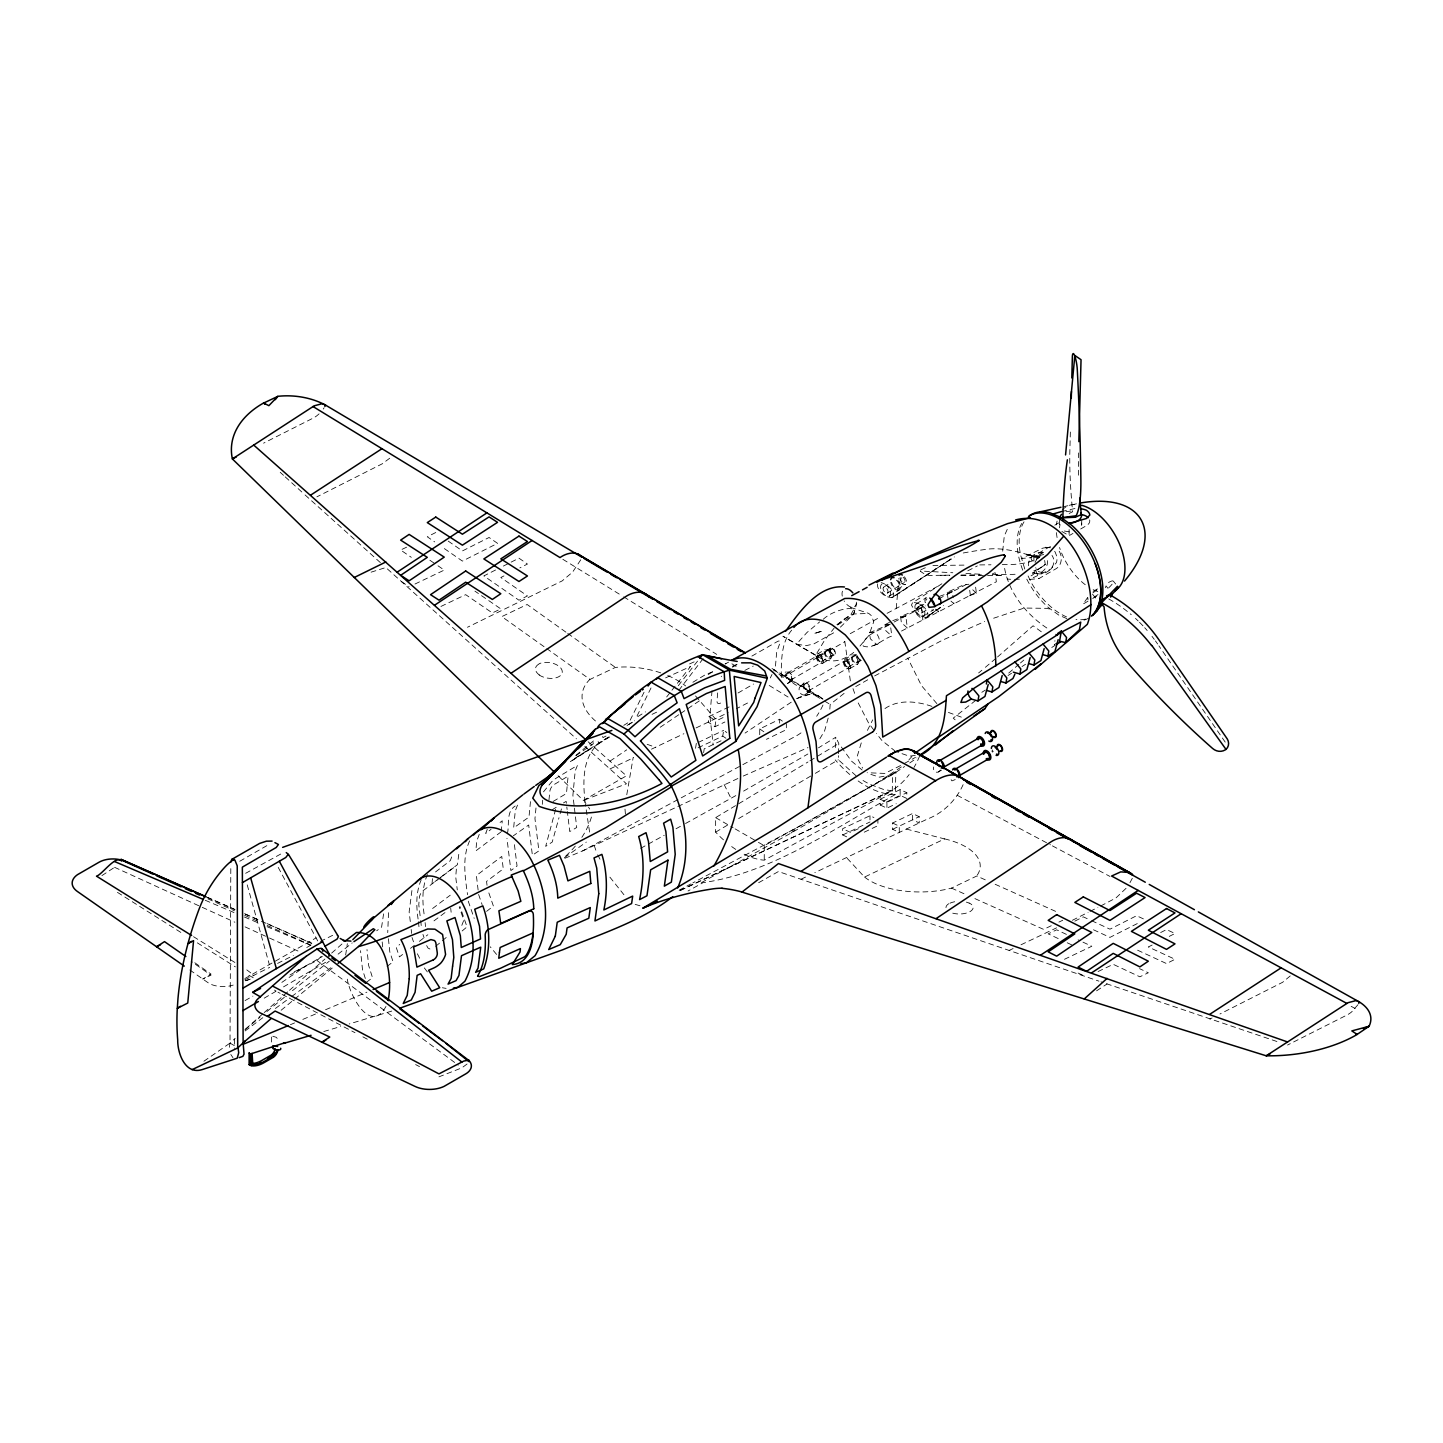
<?xml version="1.0" encoding="UTF-8"?>
<svg xmlns="http://www.w3.org/2000/svg" width="1443" height="1443" viewBox="0 0 1443 1443"><rect width="100%" height="100%" fill="white"/><g stroke="black" fill="none" stroke-linecap="round" stroke-linejoin="round"><path stroke-width="0.75" stroke-dasharray="5 3.75" d="M203.914 1061.218L230.014 1043.109L230.808 866.594M1028.625 565.764C1027.632 557.431 1035.821 551.406 1043.65 552.453M1047.402 560.624C1048.592 568.452 1039.483 576.893 1032.16 572.095M835.533 747.546L835.804 737.247L818.47 747.835M856.06 775.775L838.365 759.776L838.473 755.681M838.527 753.643L838.78 743.434L835.804 737.247M744.119 854.22A86.346 49.856 60 0 0 764.249 860.19L892.243 790.854L892.64 774.53L895.85 771.933L895.291 794.57C834.884 828.066 772.312 872.726 703.12 882.647L688.022 890.998M1070.363 432.016L1069.876 450.036A147.907 31.259 81.2 0 0 1072.672 511.742L1067.297 514.393M829.833 709.126L830.176 704.437L845.382 692.369M229.347 1047.293L230.014 1043.163L235.191 1038.293M345.653 955.013L347.348 943.668M712.03 690.746L709.902 716.035L713.185 744.949M717.658 692.893L716.991 700.937A5.682 2.958 -55.6 0 0 720.616 703.048M388.51 912.679L387.734 932.629M432.467 878.661L432.016 883.783L437.085 879.959M501.244 831.745L502.254 820.796L497.853 824.115M507.377 833.801C509.559 825.017 505.934 811.525 515.187 806.024M896.229 608.351L898.286 585.75L901.785 576.785M530.465 801.641L528.986 817.081L513.654 827.885L515.259 810.858L517.947 804.004L517.189 804.545M535.984 807.99L534.956 818.632L538.906 850.883L532.377 855.212L528.679 824.999L513.347 835.804M542.297 804.346L542.694 800.18M1002.705 551.172L1004.292 535.93L1008.585 526.424M543.488 791.864L551.875 781.565A15.675 4.78 -47.1 0 1 556.385 778.066L577.434 765.367L575.198 770.977L572.889 795.273L574.17 806.006M548.953 799.963L549.837 791.684A5.411 2.615 -57.5 0 1 553.896 784.703L568.109 776.154L566.468 793.47L552.453 801.857M626.767 794.768L633.188 757.467M696.32 743.379L695.418 749.097L722.745 736.074L723.646 730.356L726.803 732.521M729.076 706.926L709.144 716.413L708.242 722.131L714.952 726.731L724.909 721.987M703.625 752.615L704.22 748.809L721.789 740.439M714.952 726.731L715.854 721.013L725.811 716.269M1051.767 647.474L1055.266 645.237L1054.256 644.66L1054.959 640.602M877.362 583.91C877.091 591.143 885.84 598.647 892.964 597.276L954.4 556.908M1035.064 562.499L1038.762 555.212L1043.307 552.579M555.645 809.252L545.67 846.374L552.218 842.063L559 817.712M560.1 813.744L561.868 807.395M828.174 718.091L824.638 730.735L818.704 740.71M234.56 1039.194L234.289 1048.52M383.585 913.888L381.601 927.091L376.677 930.789M411.922 890.565L409.145 911.94L410.534 923.592M458.766 854.382L457.413 864.7L438.78 878.697M781.709 677.705L782.268 676.027L786.237 674.981M778.787 673.953C783.928 678.877 779.779 672.42 786.327 671.969M421.266 879.653C415.818 892.117 416.161 906.33 418.163 919.498M427.471 874.512C421.681 887.625 422.312 902.615 424.44 916.467M451.677 856.962L450.324 860.605L433.82 873.268M469.606 840.854C461.958 857.719 465.115 877.146 467.55 894.75M479.256 834.343L476.713 841.251L475.847 850.847L500.721 832.142M487.265 829.256L485.714 833.423L491.053 829.328M861.273 742.892L856.926 757.341L862.607 768.127M1059.433 527.831L1060.082 524.494M1081.709 520.472L1081.709 524.729L1079.58 528.048M271.555 1037.03L271.446 1042.838M867.405 730.411L872.708 719.841M385.966 1006.456C370.166 1035.172 349.603 994.66 347.294 979.166M580.735 559.83L572.6 572.113L562.175 580.898L467.442 627.272M770.309 677.939L772.005 674.494M1132.322 878.282L1129.887 882.827M963.13 784.667C956.168 800.107 943.469 812.914 927.488 818.993L814.844 872.654M651.027 687.95L636.219 717.604L645.49 711.85M1087.878 597.853L1087.968 599.891M1105.446 587.716L1106.023 585.894L1108.585 589.087M853.787 652.362A46.032 26.569 -60 0 1 843.902 658.405C834.794 662.68 823.592 661.417 815.71 655.158L824.638 640.187L834.108 628.156M809.415 689.267L810.425 689.844L807.972 691.269C803.571 701.532 793.506 687.698 802.993 684.848L804.004 685.443M644.047 692.225L629.328 721.897L623.791 725.324M323.25 409.072L324.116 407.774M1357.971 1004.671L1351.748 1011.814A23.882 13.799 -60 0 1 1346.824 1015.096L1287.553 1045.039M1087.697 597.456L1083.062 604.058L1090.764 599.621M321.158 956.438L317.045 960.533L292.027 972.925M703.174 658.585L678.282 691.017M585.118 802.074C582.792 782.214 582.16 757.25 598.971 743.163M666.666 696.951L670.652 691.864M671.969 690.187L690.53 666.486L665.025 678.138M694.137 661.886L686.724 665.205M678.264 685.714L698.538 659.848M791.666 630.176C780.573 643.181 781.475 662.265 781.15 678.408L844.768 641.756M1290.24 975.919L1282.629 982.286L1219.984 1013.978M940.367 769.985C938.148 774.512 932.214 771.716 933.675 766.954M461.814 925.378L463.347 921.428A7.143 4.906 85.7 0 0 462.824 917.351L459.253 906.98M892.964 597.276L893.758 596.338C894.209 589.574 887.084 584.361 881.168 582.611M941.864 583.766L912.499 602.813L911.471 605.086L915.872 612.608L920.111 615.818L926.009 617.55L943.506 605.537M927.308 617.099L928.102 616.179C928.372 608.928 919.624 601.424 912.499 602.813M389.718 458.225L382.395 463.726L316.883 496.843M860.01 646.031L868.758 635.605L873.773 621.644L871.265 615.566L868.758 613.437L850.667 607.431L853.516 609.956L850.667 614.952L835.659 625.504M1126.063 888.311L1115.926 897.979L1099.837 906.438M908.964 759.758L911.922 756.511M837.355 624.855L843.902 619.354A46.032 26.569 -60 0 1 853.787 613.978L868.758 613.437M319.083 413.87L316.684 415.891A24.044 13.871 -60 0 1 312.969 418.199L263.582 443.163M245.671 1028.931L262.536 1014.05M264.213 1012.571L287.824 991.756M289.52 990.259L324.928 959.036M331.656 953.101L343.47 942.676M467.063 1064.014L461.904 1067.838L438.961 1076.839M995.85 658.423L983.513 668.885M997.528 656.98L1033.08 625.775L1042.026 632.305M1008.711 673.087L1018.794 664.411M1020.472 662.968L1023.827 660.082M791.089 833.026L797.979 827.11M244.841 1029.851L260.029 1017.135M840.385 627.164L853.679 614.087L856.727 603.499M435.678 946.355L446.608 937.156M462.121 930.988L467.009 926.875L459.938 906.529M281.132 1010.244L333.008 967.459M978.607 672.961L981.871 670.237M576.046 755.212L595.725 739.105M266.919 1011.525L285.66 996.229M292.46 990.674L329.329 961.164M975.757 700.324L953.228 718.145L956.438 720.923M338.113 954.148L352.236 942.91M823.213 619.281C839.501 604.364 877.921 603.589 834.685 626.424M410.497 948.358L414.646 945.111L412.031 937.499M419.354 941.395L427.849 934.721M486.598 911.363L493.38 906.024L488.744 892.604M955.23 779.581L951.911 780.897L949.566 777.344M1092.928 592.839L1097.762 589.285M366.504 982.286L372.492 977.669L368.668 965.529L366.991 949.548M387.067 966.431L393.073 961.796L389.808 951.857L388.221 936.814M402.579 954.472L399.422 956.907L396.32 947.654L399.711 944.407M245.13 1030.951L262.824 1017.694M787.391 683.585L792.676 679.256L791.666 678.679M432.593 908.495L450.234 895.219M441.035 877.164L423.214 890.565A5.628 2.471 -61.4 0 0 419.426 896.969L418.795 904.671L420.454 918.578M442.785 875.865L453.228 868.019A5.772 2.525 -61.4 0 1 456.313 869.786L455.717 876.857L457.287 889.916M433.982 920.868L445.689 912.084M275.415 1008.459L289.79 997.907M291.576 996.59L332.918 966.233M564.411 857.665L586.327 842.081M901.334 766.918L877.669 782.413L798.827 826.641L692.874 882.882M940.331 607.359L926.009 617.55L940.259 607.413M1044.642 560.443L1045.273 564.393L1032.521 573.25L1041.251 567.352M909.739 762.986L916.936 757.954M1098.015 594.57L1093.163 597.763M833.639 632.828L813.96 643.867L806.042 645.706L796.554 644.101L806.871 632.593L819.66 621.879M570.31 761.688L590.71 748.34M281.836 982.394L305.79 966.125M609.956 761.146L626.695 749.855M660.173 727.272L678.769 714.736M680.645 713.473L701.1 699.693M791.251 702.164L745.057 733.08M758.423 842.333L764.249 845.688L892.64 774.53L904.545 766.522M101.93 875.594L116.45 866.107M1096.554 990.854L1107.088 983.946M951.027 558.982L891.666 597.709L951.099 559.054M895.85 771.933L791.973 832.539L700.739 883.008M575.847 755.717L593.289 743.812L592.55 739.141M572.186 760.533L597.925 744.335M574.404 758.585L610.082 736.128L598.719 743.307L597.817 740.548M306.764 947.51L311.922 944.498M1054.256 644.66L1059.577 641.251M981.817 692.315L985.316 690.079M1008.044 675.504L1011.543 673.268M1022.041 666.54L1025.54 664.285M925.342 567.73L919.642 570.364A12.698 4.996 28.3 0 1 919.047 569.642M627.056 725.486L634.595 720.76M708.134 674.621L713.78 671.085M725.991 663.419L725.107 663.978L728.625 662.121M628.805 724.53L632.539 722.203M744.822 670.418L753.228 666.089M883.729 587.121L891.287 582.431M887.373 593.127A3.517 1.948 58.1 0 0 886.11 587.788A3.517 1.948 58.1 0 0 883.188 589.466A3.517 1.948 58.1 0 0 887.373 593.127L904.382 582.539M891.738 582.846A5.646 3.139 58.1 0 0 898.484 588.726L905.501 584.379M889.231 596.175A7.071 3.932 58.1 0 0 886.669 585.407A7.071 3.932 58.1 0 0 880.771 588.798A7.071 3.932 58.1 0 0 889.231 596.175L899.223 589.953A7.071 3.932 58.1 0 0 896.662 579.184M916.233 603.914L926.226 597.691M918.091 606.962L925.648 602.254M921.734 612.95A3.517 1.948 58.1 0 0 920.454 607.611A3.517 1.948 58.1 0 0 917.532 609.307A3.517 1.948 58.1 0 0 921.734 612.95L927.398 609.433M923.574 615.999A7.071 3.932 58.1 0 0 921.013 605.23A7.071 3.932 58.1 0 0 915.115 608.639A7.071 3.932 58.1 0 0 923.574 615.999L933.585 609.776A7.071 3.932 58.1 0 1 930.104 609.397M552.435 809.595L556.186 807.304M598.196 743.993L609.722 736.958M692.893 682.25L705.591 674.566L714.682 670.995M723.484 839.862A86.346 49.856 60 0 1 715.638 832.124L715.638 817.64L807.99 761.976M809.92 760.822L838.78 743.434M715.638 832.124L729.058 824.206M738.654 818.56L813.437 774.476M815.349 773.34L838.365 759.776M563.473 802.921L566.143 801.37L567.117 809.523M264.213 998.159L275.793 991.395M283.513 986.886L327.471 961.2M239.754 861.255L269.21 844.299M245.635 873.304L283.622 852.452M738.058 692.983L753.553 684.036M817.261 654.13L825.27 649.494M787.048 673.214L817.965 655.356M825.973 650.739L830.681 648.015M818.325 655.988L831.042 648.647M1054.797 525.162L1058.657 522.943M821.482 661.471L834.198 654.13M790.926 679.942L821.843 662.084M829.851 657.467L834.559 654.743M787.607 683.495L791.648 681.168M822.564 663.311L830.573 658.693M804.058 682.773C797.203 692.532 789.916 677.056 781.637 674.693M844.371 659.505L852.38 654.869M804.761 684.018L845.093 660.732M853.102 656.114L856.24 654.292M845.454 661.345L856.348 655.068M1030.825 557.665L1048.141 547.655A11.49 9.055 84.9 0 1 1050.396 546.807L1042.766 548.142L1021.626 558.477L1030.825 557.665L1032.448 561.85M1061.904 531.493L1069.119 535.66L1072.979 533.441M1080.681 528.986L1086.453 525.649A11.49 6.638 0 0 0 1089.429 519.246M848.61 666.846L859.505 660.551M808.639 690.746L848.971 667.46M856.98 662.842L861.687 660.118M805.248 694.354L809.361 691.973M849.693 668.686L857.701 664.069M1054.671 551.28A11.093 9.668 -70.6 0 1 1055.825 553.841A11.093 10.263 79.6 0 1 1056.438 562.608L1050.901 569.065L1029.761 579.419L1038.942 578.589L1056.276 568.596A11.49 9.055 84.9 0 0 1057.214 548.827M735.804 795.616L683.892 824.422M743.596 791.107L807.864 754.004M1093.109 591.396L1098.881 588.059M1092.694 598.502L1096.536 596.284M938.347 771.969L941.539 770.129M732.431 667.207L738.275 663.87M751.893 656.078L777.218 641.63A5.483 2.02 -45.9 0 1 779.382 641.035L779.671 641.125A6.151 2.219 -45.7 0 1 779.869 643.163L776.677 652.146L775.36 667.261A5.682 2.958 -55.4 0 1 773.917 671.049M244.859 978.552L316.089 937.896M320.31 941.431L333.784 934.775M245.094 1000.576L252.904 996.121M290.025 974.945L322.366 956.493M850.234 633.675L879.779 617.279M867.712 679.815L852.849 688.221L854.869 693.975M758.639 882.701L778.444 871.536L1098.935 981.15M884.974 708.549C899.079 698.881 917.622 701.316 932.809 706.673M640.692 848.322L664.249 835.281M676.027 828.769L681.926 825.504M874.62 675.937L942.369 640.241L984.703 621.518M904.454 763.401L915.475 757.395M887.084 613.311L937.03 586.688M747.546 703.012L736.453 708.693M564.844 858.314L582.683 850.883L793.903 737.157A45.743 26.407 -60 0 0 802.975 731.367M679.148 890.169L690.908 883.928M906.835 798.466L900.143 795.364L880.212 805.014L880.212 799.224L900.143 789.592L906.835 792.694L906.835 796.536M900.558 765.566L884.812 773.43L867.171 772.726M869.516 632.719L874.711 632.124A6.962 3.806 62.5 0 1 879.328 639.79A6.962 3.806 62.5 0 1 876.28 644.173L870.291 638.744L869.516 632.719L890.259 624.043L891.81 636.092C882.809 638.762 873.484 649.693 863.329 646.139L862.698 644.805C865.836 632.828 881.493 630.23 890.259 624.043L885.046 624.657L885.822 630.681L891.81 636.092M885.046 624.657L890.836 621.626M900.576 616.576L905.789 615.963L907.358 628.03L901.37 622.6L900.576 616.576L921.319 607.9L922.889 619.949L916.9 614.52L916.125 608.495L923.845 604.473M947.979 598.376L947.185 592.351L963.383 584.974L968.938 584.235M894.137 622.023L925.216 605.88M938.798 598.809L967.928 583.657M901.532 631.042L996.355 581.763L995.165 572.727L991.287 574.152M969.498 595.725L976.406 593.217L975.63 587.193M606.042 736.038L602.994 737.607L602.633 736.417M796.77 698.574L808.801 694.534A45.797 26.443 -60 0 1 822.979 699.17L788.022 678.499M796.933 698.683C803.931 694.372 813.257 692.838 820.616 697.167L818.975 696.193M967.766 570.833L977.326 565.945M435.768 532.503L427.29 536.796L434.686 541.901M495.562 570.003L483.856 575.919L518.975 600.216L527.453 595.941L500.811 577.507L504.617 575.577M503.373 566.071L509.217 563.113M511.165 562.121L518.975 558.17L527.453 564.051L519.841 567.893M1072.402 920.291L1088.076 912.373M1090.042 911.381L1097.87 907.431M1074.837 921.139L1083.314 916.864L1089.014 919.498M1137.264 923.592L1109.956 937.391L1090.439 928.372M1160.659 932.539L1166.521 929.581L1174.999 933.495L1169.281 936.381M1152.145 945.039L1148.339 946.969L1174.999 959.288L1166.521 963.581L1135.298 949.133M244.733 979.887L269.679 967.369M277.579 963.401L293.38 955.482M759.721 734.721L759.721 728.931L779.653 719.245L786.345 723.899L786.345 729.671L766.431 739.321M880.212 799.224L886.922 802.38L906.835 792.694M406.601 547.186L400.649 550.017L411.309 557.341M414.971 584.036L444.246 570.093L437.049 565.151M440.945 606.439L465.692 594.66L492.334 612.932L500.811 608.892L474.927 591.143M660.768 672.871A65.296 37.644 9 0 0 615.367 667.424L590.007 679.419L546.825 648.647M652.074 714.339L658.08 711.489M609.956 768.957L633.693 757.647M651.496 749.17L683.874 733.729M696.067 727.921L728.174 712.626M698.268 742.442L723.646 730.356M846.644 836.832L842.694 834.974L842.658 828.715L869.985 815.71L873.935 817.55M880.212 805.014L886.922 808.152L896.247 803.715M842.694 834.974L870.021 821.951M858.369 828.715L850.558 832.431L842.658 828.715M864.249 832.178L877.921 825.667L877.885 819.408M892.568 823.033L899.26 826.172L899.296 832.431L892.604 829.292L892.568 823.033L912.481 813.545L919.191 816.684L919.227 822.943L912.517 819.786L912.481 813.545M892.604 829.292L919.191 816.684M800.991 879.256L806.926 876.424M864.573 877.055A64.61 30.267 -0.3 0 0 951.478 888.13L976.749 876.027L986.976 880.591M1051.262 925.739L1043.614 929.382L973.953 898.177M1058.909 922.095L1062.733 920.273M1009.126 950.432L1013.094 948.556M1020.995 944.786L1056.583 927.831M1064.465 959.288L1091.792 946.265L1078.119 939.88M1098.069 971.554L1113.22 964.321L1139.862 976.803L1148.339 972.762L1139.555 968.65M1209.793 1019.065L1212.102 1017.964M680.519 890.385L888.888 791.991A45.743 26.407 -60 0 0 909.18 774.548M679.887 890.529L888.888 791.991M582.683 850.883L741.233 776.947M743.253 776.063L807.972 747.6M732.377 666.287L738.473 663.672M290.422 1024.692L294.57 1022.925M302.832 1019.407L317.298 1013.257M325.559 1009.739L366.901 992.153M939.393 596.392L952.398 591.738L953.174 597.763M892.784 620.634L905.789 615.963M993.65 618.217L1024.187 608.044L1047.059 608.351L1051.171 609.559M391.738 1011.074L349.188 1023.971M245.563 980.771L251.749 978.625L245.653 980.699M872.943 645.688L877.254 644.209M371.104 572.168L385.822 567.532L576.46 738.852M816.54 632.828L822.889 630.916L813.672 633.549L816.522 632.846M323.773 1031.529L340.71 1026.496M1066.052 511.706L1074.638 510.515M1061.543 511.562L1075.36 508.423M963.257 552.994A879.797 346.933 28.3 0 1 987.373 549.188A86.003 33.91 28.3 0 1 1033.873 556.8L1043.686 554.527M1063.04 506.782L1077.524 503.589M892.64 774.53L879.4 777.146L868.488 773.646M915.277 755.338L909.397 756.204L897.6 752.164M1036.651 573.556C1046.878 576.046 1058.531 565.187 1052.001 555.393M947.185 592.351L952.398 591.738M916.125 608.495L921.319 607.9M1033.946 561.219L1033.873 556.8L1039.79 556.24M1045.454 547.24L1050.702 547.799M272.799 1036.254L276.226 1037.301L279.257 1040.565M932.936 565.494L963.978 565.115M979.743 564.916L990.998 564.79M1002.254 564.646L1009 564.556A147.907 58.333 28.3 0 0 1037.355 558.766M949.801 575.18L929.851 575.432A7.666 3.03 28.3 0 1 920.237 570.995L952.795 572.745M961.056 575.054L981.33 574.801M992.586 574.657L1010.587 574.422A147.907 58.333 28.3 0 0 1018 574.061M940.8 575.288L949.71 575.324M960.84 575.342L985.335 575.396M987.553 575.414L1003.138 575.45L992.207 574.855M1069.281 531.908L1061.759 530.537M965.944 573.448L981.258 574.26M892.243 790.854L883.513 789.447L869.876 784.289A95.454 55.105 60 0 1 860.659 778.967M1039.375 552.831L1041.756 553.228M1043.055 572.979L1038.563 571.536L1035.623 567.694M442.352 987.752L446.103 988.383M1039.663 557.467L1029.021 555.14L1041.774 556.06A147.907 58.333 28.3 0 1 1039.663 557.467L1024.241 553.661M906.348 829.058L944.588 838.924L864.519 877.073L846.5 857.575M639.971 905.753L634.722 904.256M1276.911 1041.503L1100.973 981.853M961.327 717.135L947.744 712.175M647.167 744.317L655.447 747.276M1033.873 556.8L1038.78 558.639M1066.828 618.596L1059 615.259L1048.177 607.359A59.163 34.163 60 0 1 1026.298 578.192M205.249 900.27L234.109 912.589M244.426 917.008L258.856 923.159M267.099 926.695L310.389 945.183M207.431 897.366L234.217 909.144M244.516 913.672L258.946 920.003M267.189 923.628L314.592 944.462M206.926 897.239L235.065 909.631M245.382 914.177L311.399 943.307M995.147 884.27L1058.531 912.661M951.424 888.076L965.764 894.516M207.828 898.809L234.433 910.749M244.661 915.349L258.982 921.788M267.171 925.468L310.155 944.768M253.228 977.741L246.789 974.097M114.556 867.297L200.198 906.402M202.254 907.322L234.866 922.221M245.076 926.875L267.496 937.102M269.534 938.04L300.126 952.001M1143.379 918.866L1136.597 915.728L1109.956 929.184L1090.926 920.381M1066.413 934.379L1056.655 929.815L1048.177 933.855L1059.595 939.213M1067.207 942.766L1072.925 945.454M1078.101 973.051L1085.839 976.677M282.088 994.371L355.014 1032.701M362.896 1036.85L368.795 1039.97M415.62 1064.573L419.498 1066.611M957.142 795.255L1050.432 844.804M1052.416 845.869L1109.974 876.442M1351.171 1006.33L1355.139 1008.477M280.122 993.343L277.958 992.153M805.483 688.834L807.954 691.251M976.406 593.217L972.348 589.429M815.71 655.158L782.954 636.237L818.614 657.106M715.638 817.64L733.134 827.741M735.082 828.859L756.475 841.215M230.014 1043.109L238.023 1047.744M772.005 668.506L821.085 697.51M773.556 669.949L781.655 674.729M807.972 691.269L820.941 698.953M824.638 701.154L830.176 704.437L829.058 703.408M276.046 991.052L274.477 990.096M562.842 559.289L621.807 595.67M769.209 685.479L788.076 697.023M623.701 596.843L716.738 654.4M731.908 663.798L737.607 667.333M193.524 936.687L235.371 962.77M117.442 892.351L182.107 933.224M197.33 942.838L235.371 966.882M246.789 969.876L253.896 975.288M759.721 728.931L766.431 733.531M709.144 716.413L715.854 721.013M722.745 736.074L725.901 738.239M429.852 560.209L435.245 563.906M401.388 581.511L409.127 586.814M448.214 541.107L462.409 550.937L489.069 537.481L497.546 543.344L462.409 561.093L442.081 547.023M194.787 962.752L211.021 974.079L202.76 979.021L211.003 975.179L191.179 961.345M189.827 969.985L209.289 983.567A20.942 12.265 0.7 0 0 233.207 985.082M858.152 780.952L860.082 782.322A93.579 54.022 60 0 0 895.291 794.57M565.909 632.142L527.146 604.509L501.821 616.594L545.021 647.366M567.73 633.441L615.331 667.351M1046.824 627.994C1025.45 613.798 1007.611 591.179 1004.13 565.295M317.045 960.533L458.279 1065.15M936.85 703.589L921.518 685.678L907.719 658.062M895.508 751.424L881.601 740.169L876.37 733.351M862.12 770.003L851.46 761.074L841.197 746.807M588.149 741.774L626.46 775.829L583.333 800.45L557.467 775.107M305.068 494.949L382.485 564.52M584.83 746.374L626.46 783.802L583.333 800.45L584.541 801.713M950.973 601.082L953.967 603.787L953.444 599.783M935.425 609.162L938.419 611.868L937.914 607.846M280.213 472.312L283.531 475.324M285.173 476.839L303.409 493.434M623.935 894.732L607.846 874.584M496.59 954.436L490.241 946.788M695.526 695.941L715.295 718.758M1113.509 581.331L1115.655 584M1092.495 594.137L1096.427 599.043M424.332 967.928L427.759 972.438M873.755 729.942L868.668 723.177L857.539 701.623M1225.215 742.117L1158.909 645.869M230.826 1054.49L232.954 1057.701M278.228 867.387L317.713 940.926M597.709 854.779L600.703 860.587M417.37 953.787L421.302 961.417M724.133 784.487L731.024 798.358M1028.083 575.955L1031.42 582.882A59.163 34.163 60 0 0 1066.467 616.846M1035.695 570.219L1038.942 578.589M426.641 945.58L428.03 948.087L431.042 949.548A4.311 3.12 66.9 0 0 432.539 948.989M478.607 894.462L482.106 904.599M468.254 901.172L474.188 918.379M422.943 934.433L424.062 937.697M589.61 832.088L585.371 804.238M594.209 845.454L596.717 852.849M850.36 680.916L844.408 638.6M365.313 978.444L362.5 969.516L360.534 950.684M1024.764 569.029L1020.58 554.96A59.163 34.163 60 0 1 1024.764 520.725M247.222 884.866L269.336 964.573M969.714 590.277L970.508 596.302M514.429 844.678L517.045 866.016L510.876 870.544L506.962 838.293M574.422 808.152L576.731 827.488L569.751 831.547L567.352 811.561M487.031 885.317L486.562 881.402L503.264 868.866L501.767 856.439L476.388 875.54L478.318 891.738M450.721 908.332L451.136 912.229M425.108 922.6L425.541 926.622M420.707 920.562L421.374 926.929M418.434 921.698L419.282 929.779M411.183 929.472L411.598 933.405M382.179 941.936L382.81 947.889M624.999 809.126L625.468 814.862M1081.655 523.087L1081.709 524.729M869.985 815.71L870.003 819.877M1069.119 529.527L1069.119 535.66M1059.378 519.787L1059.378 526.19M900.143 789.592L900.143 795.364M886.922 802.38L886.922 808.152M779.653 719.245L779.653 723.105M764.249 845.688L764.249 860.19M1085.587 619.083A59.163 34.163 60 0 1 1075.991 619.552M849.819 774.53A93.579 54.022 60 0 1 835.244 759.884M899.223 589.953A7.071 3.932 58.1 0 1 890.764 582.575M1097.78 591.558A48.521 28.012 60 0 1 1092.423 589.285M1085.262 584.722A48.521 28.012 60 0 1 1059.541 547.492M1057.07 537.572A48.521 28.012 60 0 1 1056.33 528.878M1056.51 524.855A48.521 28.012 60 0 1 1057.07 521.067M1062.102 510.209A48.521 28.012 60 0 1 1077.506 504.509M1045.273 564.393A147.907 58.333 28.3 0 1 1033.819 570.833M1034.974 572.835A150.108 44.787 32.3 0 1 1030.609 576.136M1019.443 579.13A150.108 44.787 32.3 0 1 1007.124 579.04M926.009 600.342A5.646 3.139 58.1 0 1 926.965 598.899M1022.762 570.183A59.163 34.163 60 0 1 1021.734 523.484M1088.581 618.199A59.163 34.163 60 0 1 1081.781 620.634M1078.642 475.216A147.907 31.259 81.2 0 1 1078.552 452.922M925.125 602.416A7.071 3.932 58.1 0 1 927.236 597.384M735.786 849.422A86.346 49.856 60 0 1 728.895 844.444M1108.513 582.503A11.49 2.435 -38.8 0 1 1113.509 581.745A11.49 2.435 -38.8 0 1 1107.322 589.051M721.247 676.695A6.133 2.273 -45.9 0 1 721.446 676.172M856.42 602.146A10.191 5.88 60 0 1 851.983 607.269A10.191 5.88 60 0 1 844.119 600.937M842.261 596.121A10.191 5.88 60 0 1 842.983 590.223M896.446 580.14A5.646 3.139 58.1 0 1 898.484 588.726M904.418 576.785A5.646 3.139 58.1 0 1 905.104 584.541A5.646 3.139 58.1 0 1 898.736 578.481M903.102 577.2A3.517 1.948 58.1 0 1 904.977 581.655A3.517 1.948 58.1 0 1 902.001 581.89A3.517 1.948 58.1 0 1 900.143 577.434M822.979 705.05A45.743 26.407 -60 0 1 816.666 716.251M584.433 801.749A74.062 44.499 4 0 1 585.948 803.553M588.582 807.232A74.062 44.499 4 0 1 589.682 809.09M1108.729 598.917A147.907 132.287 76.8 0 1 1131.276 614.7M1135.461 618.398A147.907 132.287 76.8 0 1 1138.166 620.959M1139.501 622.276A147.907 132.287 76.8 0 1 1143.415 626.316M1144.696 627.705A147.907 132.287 76.8 0 1 1147.185 630.519M1152.001 636.363A147.907 132.287 76.8 0 1 1154.292 639.375M1155.428 640.908A147.907 132.287 76.8 0 1 1157.629 644.011M919.624 755.988A45.743 26.407 -60 0 1 913.96 767.46M952.741 913.166A13.528 6.331 -0.3 0 0 969.155 912.084A13.763 6.457 -0.3 0 0 969.155 902.993M949.945 903.228A13.528 6.331 -0.3 0 1 956.042 901.55M966.359 902.146A13.528 6.331 -0.3 0 1 969.173 903.156M945.959 907.629A13.763 6.457 -0.3 0 1 949.945 903.065M993.181 751.749A3.878 2.237 60 0 1 992.459 749.927M992.459 752.164A5.303 3.066 60 0 1 991.864 750.919M944.624 838.888A65.296 30.592 -0.3 0 1 976.64 876.009M581.854 837.337A179.437 111.039 4.1 0 0 590.945 818.686A35.101 21.717 4.1 0 0 591.558 815.782M575.288 846.103A179.437 111.039 4.1 0 1 563.059 858.405M595.472 720.977A64.61 37.247 9 0 1 589.898 679.382M667.748 675.54A65.296 37.644 9 0 1 685.623 685.93M539.448 674.999A13.528 7.792 9 0 1 539.429 663.816M539.087 674.945A13.763 7.937 9 0 0 558.297 676.965A13.528 7.792 9 0 0 558.315 665.8A13.763 7.937 9 0 0 539.087 663.78M860.461 660.227A3.878 2.237 60 0 1 857.088 654.4M860.317 659.595A3.175 1.822 60 0 1 857.575 654.833M791.738 678.156L791.648 678.913A3.878 2.237 60 0 1 787.229 677.976A3.878 2.237 60 0 1 787.824 673.033A3.878 2.237 60 0 1 791.738 678.156M792.748 678.733L792.622 679.779A5.303 3.066 60 0 1 786.579 678.499A5.303 3.066 60 0 1 787.409 671.735A5.303 3.066 60 0 1 792.748 678.733M803.084 684.162L802.957 685.209A5.303 3.066 60 0 0 806.222 691.395A5.303 3.066 60 0 0 810.335 690.602L810.461 689.538A5.303 3.066 60 0 0 807.196 683.369A5.303 3.066 60 0 0 803.084 684.162M804.058 685.028L803.967 685.786A3.878 2.237 60 0 0 806.348 690.313A3.878 2.237 60 0 0 809.361 689.736L809.451 688.96A3.878 2.237 60 0 0 807.07 684.451A3.878 2.237 60 0 0 804.058 685.028M816.161 656.547A5.303 3.066 60 0 0 821.788 663.564A5.303 3.066 60 0 0 821.788 656.06A5.303 3.066 60 0 0 816.161 656.547M824.169 651.929A5.303 3.066 60 0 0 829.797 658.928A5.303 3.066 60 0 0 829.797 651.424A5.303 3.066 60 0 0 824.169 651.929M844.281 662.517A3.878 2.237 60 0 0 848.412 667.64A3.878 2.237 60 0 0 848.412 662.139A3.878 2.237 60 0 0 844.281 662.517M817.171 657.142A3.878 2.237 60 0 0 821.283 662.265A3.878 2.237 60 0 0 821.283 656.763A3.878 2.237 60 0 0 817.171 657.142M830.374 650.09A3.175 1.822 60 0 0 833.747 654.274A3.175 1.822 60 0 0 833.747 649.783A3.175 1.822 60 0 0 830.374 650.09M817.676 657.431A3.175 1.822 60 0 0 821.031 661.615A3.175 1.822 60 0 0 821.031 657.124A3.175 1.822 60 0 0 817.676 657.431M843.271 661.922A5.303 3.066 60 0 0 848.917 668.939A5.303 3.066 60 0 0 848.917 661.417A5.303 3.066 60 0 0 843.271 661.922M851.28 657.305A5.303 3.066 60 0 0 856.926 664.303A5.303 3.066 60 0 0 856.926 656.799A5.303 3.066 60 0 0 851.28 657.305M852.29 657.882A3.878 2.237 60 0 0 856.42 663.004A3.878 2.237 60 0 0 856.42 657.521A3.878 2.237 60 0 0 852.29 657.882M825.18 652.507A3.878 2.237 60 0 0 829.292 657.629A3.878 2.237 60 0 0 829.292 652.146A3.878 2.237 60 0 0 825.18 652.507M829.869 649.801A3.878 2.237 60 0 0 834 654.924A3.878 2.237 60 0 0 834 649.422A3.878 2.237 60 0 0 829.869 649.801M844.786 662.806A3.175 1.822 60 0 0 848.159 666.973A3.175 1.822 60 0 0 848.159 662.499A3.175 1.822 60 0 0 844.786 662.806"/><path stroke-width="1.5" d="M306.042 956.402L316.991 948.989L321.158 948.267L469.209 1060.731A19.679 11.364 0 0 1 465.62 1073.953L444.137 1086.345A22.709 13.113 0 0 1 414.808 1086.308L259.812 1012.733A20.942 11.905 -0.7 0 1 258.982 997.925L306.042 956.402L252.669 992.369L260.516 996.897M1071.265 398.232L1071.446 391.468M1071.806 377.958L1072.383 356.223A7.666 1.623 81.2 0 1 1074.512 355.249L1081.041 359.704L1078.841 441.648M1065.565 454.924L1074.782 355.97A12.698 2.688 81.2 0 1 1077.29 369.642A879.797 185.931 81.2 0 1 1080.861 480.032A86.003 18.182 81.2 0 1 1076.135 515.764L1075.215 517.243L1060.136 517.911L1076.135 515.764M286.255 852.579L288.257 854.292L285.786 857.503L242.424 882.611M230.826 862.138L231.764 859.397L259.686 843.379L266.432 841.179L272.078 841.089M388.095 1000.45C393.109 978.083 386.435 931.889 356.439 932.467L345.148 941.197M807.918 807.846L812.211 775.252C812.193 744.39 804.328 713.455 786.579 687.932L774.44 673.665C763.744 663.816 746.698 652.867 732.07 660.281M1065.674 642.586L1066.557 637.517L1061.326 631.096L1059.577 641.251L1065.674 642.586L1079.436 629.725L1080.735 622.131L1062.319 631.673L973.069 688.906L962.643 697.853L960.84 702.434L965.674 702.074L971.337 699.043L977.975 700.937L978.859 695.851L973.069 688.906A6.962 4.221 57.3 0 0 971.86 688.437M986.363 684L987.048 679.942L992.838 686.886L991.972 691.955L986.976 690.548M988.202 684.541L984.938 696.464L977.975 700.937M1002.182 675.558L998.935 687.499L991.972 691.955M1000.973 681.583L1005.969 682.99L1006.835 677.921L1001.045 670.959M1013.293 672.149L1019.948 674.025L1020.814 668.939L1015.024 661.994M1030.158 657.629L1026.911 669.552L1019.948 674.025M1028.949 663.636L1033.946 665.043L1034.811 659.974L1029.021 653.03M1044.155 648.647L1040.908 660.587L1033.946 665.043M1042.946 654.671L1047.925 656.078L1048.79 651.009L1043.018 644.065M1058.152 639.682L1054.887 651.623L1047.925 656.078M121.609 861.074C115.747 854.49 102.381 874.458 96.519 876.172L191.63 935.497M468.957 1061.615L446.013 1043.379M578.968 747.456L593.452 731.854L544.065 782.449C526.587 803.607 570.093 806.962 584.271 805.663C611.255 804.148 638.095 796.283 661.958 783.459L659.036 779.779M633.279 696.518L605.465 719.714L607.864 718.56L628.156 730.266L634.992 736.76L656.258 717.64L677.146 702.831L674.224 695.49L650.991 682.088L648.069 686.038M602.272 723.664L611.796 714.393M741.612 662.86L750.594 662.842L757.665 665.151L764.736 670.995L767.279 678.264L757.052 706.745L735.75 741.449L670.219 784.595C632.16 808.765 582.954 822.095 539.249 806.421L532.756 798.105L538.834 785.659L550.919 775.847M1005.248 556.24L1001.189 562.355L988.708 572.997L956.384 595.111L934.036 606.8L929.003 607.377L927.921 604.779C944.119 578.174 973.376 560.443 1003.841 554.743L1005.248 556.24L1003.859 554.743M1059.378 517.658L1061.489 514.321M1014.88 674.206L1012.932 678.517L1005.969 682.99M1095.237 612.03C1104.202 597.312 1100.756 579.04 1095.237 563.708M324.891 406.457L325.559 405.122L322.312 403.661L314.213 405.808L232.377 458.928L554.238 771.969M1358.747 1003.336L1359.414 1002.019L1356.167 1000.558L1348.069 1002.687L1266.233 1055.807L739.988 891.467A74.062 39.286 -2 0 0 721.987 888.311M987.788 704.292L984.847 708.747L920.995 754.4L922.348 754.166C943.451 742.73 945.021 716.973 946.446 695.724L1024.783 647.853L1091.161 604.545M677.687 887.932C691.702 855.483 686.67 815.566 670.454 784.433M544.065 782.449L548.665 776.424L571.374 755.032M785.569 631.294C798.845 612.698 818.596 584.144 844.498 586.994M553.481 773.105L550.252 775.324L558.405 767.892M363.744 927.308C364.754 923.52 379.762 910.551 371.049 920.58M391.269 904.508L393.091 901.857M953.12 730.735L935.335 744.967M656.385 679.292L657.593 677.633L681.276 691.305L684.072 698.628L704.725 687.842L724.62 680.375L724.224 671.789L697.781 656.529M946.229 700.324L882.755 737.066L880.807 704.924L875.901 685.515L867.91 666.269L857.485 649.043L845.345 634.974L832.196 624.963C820.887 617.893 803.011 615.728 793.884 627.416M275.234 399.675L277.796 396.374L268.867 405.663L263.582 403.03L264.7 404.022M699.891 658.134L702.579 654.671L721.554 658.748M1063.275 536.67L1047.456 554.653L987.391 601.893C885.425 668.939 778.282 727.759 671.248 786.182M1124.53 581.06C1165.583 532.269 1142.333 491.991 1079.544 503.138M713.942 865.944C733.711 831.493 745.959 789.465 738.203 749.53M1110.641 597.131L1112.427 593.867L1106.565 595.761M542.784 784.397L595.256 729.31L599.747 726.911L620.003 738.6L640.999 759.289L658.784 779.545M387.951 905.464L394.011 900.54M415.837 882.809C430.339 865.187 453.517 885.443 460.786 900.432C474.549 924.458 477.94 956.511 464.917 981.222L457.954 987.337L453.391 988.076M456.601 848.827L468.001 838.563L465.349 841.666M473.575 834.992C494.101 813.491 523.178 842.838 532.467 862.463C546.897 890.547 551.677 927.777 535.064 955.681L526.28 962.842L520.869 963.708M481.24 829.653L494.173 817.604L491.305 820.959M352.813 939.664L373.899 917.82L459.108 845.959M1100.378 603.95L1117.441 586.327A11.093 1.804 -54.8 0 1 1117.08 589.213L1111.705 594.498M1102.759 604.022L1092.243 615.494L1097.239 610.876L1101.424 601.641A59.163 34.163 60 0 0 1071.824 525.378L1061.002 517.478L1050.179 512.878A59.163 34.163 60 0 0 1028.498 516.612M542.352 784.83L595.292 729.31M543.217 783.513L594.227 730.501M543.758 783.008L593.47 731.854M544.859 781.799L574.314 752.146M1080.843 513.077L1081.655 514.556C1081.907 520.652 1074.205 522.889 1069.281 523.376L1086.453 518.488L1089.808 515.115A11.093 5.393 17.5 0 0 1086.453 510.263A11.093 3.788 5.1 0 0 1081.294 508.838M545.634 780.501L592.929 733.423M597.528 727.687A125.523 32.558 40.9 0 1 603.932 722.474L611.886 714.556A268.759 149.946 -61.6 0 1 644.552 686.688L661.201 675.252A268.759 149.946 -61.6 0 1 694.408 657.846L702.579 654.671L729.346 670.129L767.279 678.264M888.004 756.186L894.967 751.965L903.787 749.386A45.797 26.443 -60 0 1 917.964 754.004L933.675 762.607M546.681 779.707L565.674 761.273M239.159 1057.665L242.875 1056.348L244.029 1054.148L243.127 1042.874L271.05 1018.65M245.148 1040.926L237.698 1047.997L237.229 865.836L234.848 859.992L231.764 859.397M577.867 748.917L584.343 742.802M603.932 722.474L623.953 734.036L632.449 726.424A268.759 160.209 -58.3 0 1 667.351 699.837L685.136 689.069A268.759 160.209 -58.3 0 1 720.616 672.961L729.346 670.129L735.75 741.449M1041.07 663.78L998.7 696.68L938.148 737.463M1084.252 998.935L1107.088 978.39M1035.136 669.354L1087.319 624.368C1102.849 584.144 1065.06 506.439 1015.601 519.931M467.821 838.78L522.835 794.84M338.023 963.383L359.884 945.381L374.873 929.671L373.286 928.751L353.95 941.648M613.347 713.113L624.783 704.094M672.727 896.716C640.385 921.806 600.198 933.964 562.86 949.728L400.018 1008.116M884.974 577.921C915.205 563.041 946.536 548.827 979.148 540.476C949.638 559.577 914.14 568.091 881.871 580.068L884.469 578.192M742.009 892.081L778.444 863.563L1287.553 1041.954M523.917 794.029L534.289 786.435M635.353 694.985L640.439 691.287M535.714 785.407L538.564 783.369M984.847 708.747L973.971 715.962M539.556 782.665L550.288 775.198M938.635 736.633L914.754 753.264M1101.027 600.162L1110.316 595.111A147.907 132.287 76.8 0 1 1159.216 640.205L1227.235 738.906A7.666 6.854 76.8 0 1 1225.973 749.368L1225.179 749.927A12.698 11.346 76.8 0 1 1212.589 748.448A879.797 786.832 76.8 0 1 1126.46 661.417A86.003 76.912 76.8 0 1 1104.075 606.872L1100.396 602.597M642.207 690.007L643.253 689.285M548.665 776.424L554.743 772.113M310.624 495.147L381.962 448.701M397.24 572.113L486.922 512.878M400.757 575.252L427.29 557.359L400.649 540.115L409.127 534.415L444.246 557.124L409.127 580.808L401.388 575.811M434.523 605.248L532.106 540.494M511.038 673.25L624.837 597.204C631.619 592.279 642.983 589.195 648.953 596.897M800.991 871.446L927.506 786.164C936.94 779.238 952.146 769.137 962.986 779.292L1133.17 875.378M936.074 918.632L1049.873 842.604C1056.655 837.68 1068.018 834.577 1073.989 842.279M1040.601 955.158L1138.184 890.421M1086.687 971.265L1113.22 953.372L1139.862 966.9L1148.339 961.2L1113.22 943.361L1078.101 967.044L1085.839 970.959M1091.503 972.943L1181.186 913.708M1209.793 1014.285L1281.131 967.838M671.518 786.832L605.789 827.705L523.358 870.851M888.239 756.024C895.255 751.442 908.224 744.678 914.609 752.813M180.447 1006.276L177.309 1008.35L187.752 1003.047L193.56 940.638L187.987 943.578A252.579 145.833 -60 0 0 177.94 999.061L177.218 1009.649A252.579 145.833 -60 0 0 177.705 1039.97C177.471 1053.174 185.155 1074.909 202.038 1069.642L237.229 1058.188L238.708 1052.687L238.041 1047.798L192.099 1069.642M886.507 757.16L778.661 826.641L643.019 908.098L646.536 906.601A179.437 95.148 -3.6 0 1 712.589 888.906A35.101 18.615 -3.6 0 1 722.041 888.185M1057.773 633.369L1061.326 631.096M1057.034 644.101L1060.587 641.828M191.396 941.431L187.987 943.578A252.092 145.545 -60 0 1 198.954 909.469A77.273 44.625 -60 0 1 225.054 866.9A35.011 20.202 -60 0 1 234.019 859.361M1099.566 605.735L1101.947 604.256M892.099 753.625L888.888 755.41L935.749 780.789M242.875 988.221L322.583 941.666M325.054 946.211L337.121 939.05L338.402 936.597L337.409 935.298M242.983 1010.551L258.423 1001.532M267.658 1058.26L271.428 1056.096M978.859 737.968L938.545 761.255A3.878 2.237 60 0 1 939.772 761.146M941.233 768.073L944.191 766.359L943.181 765.782M942.423 767.965L982.737 744.696M985.172 751.893L954.256 769.75A3.878 2.237 60 0 1 956.186 769.931M956.907 777.019L989.05 758.621M797.33 624.025L844.696 598.502C875.757 596.32 897.348 626.136 908.91 651.406M731.817 660.209L795.995 624.765M269.354 1015.349L267.478 1016.377L275.09 1011.056L329.798 1037.048L321.843 1042.189L325.829 1040.169M862.499 589.844L867.117 587.337M851.713 595.652L859.108 591.666M888.473 576.172L892.081 574.26M272.637 986.11L438.961 1073.881L463.798 1061.056L468.957 1060.118M876.821 582.25L886.525 577.182M236.255 456.962L232.377 458.928A106.962 67.496 5.1 0 1 262.77 403.463L277.94 396.32A55.321 34.903 5.1 0 1 325.559 405.122L581.926 557.178C576.406 550.306 566.215 553.12 560.01 557.575L312.969 406.511M160.534 944.75L156.565 946.752L164.52 941.63L185.84 956.511M893.938 573.322L917.405 561.453L971.355 537.932L1007.611 523.629L1030.356 517.658M1270.111 1053.859L1266.233 1055.807A106.962 55.429 -4.6 0 0 1356.438 1034.884L1369.064 1026.28A55.321 28.68 -4.6 0 0 1359.414 1002.019L1198.339 911.904M868.993 585.118L893.127 573.051M252.669 992.369L260.552 988.491M643.019 908.098L649.729 904.905M354.293 577.489L385.822 561.976M512.049 876.514C460.425 898.267 412.698 931.601 358.549 946.554M653.156 903.246L657.485 901.154M1075.215 517.243L1081.33 514.628A147.907 31.259 81.2 0 1 1079.869 498.015M288.366 1025.576L243.596 1044.119M373.088 989.519L389.628 982.485M1363.473 1028.516L1369.064 1026.28L1351.838 1030.915L1357.178 1034.415L1356.077 1034.126M283.784 1043.181L285.389 1042.586L250.108 1054.13L249.116 1052.632L249.116 1064.627L252.309 1065.908A33.892 19.571 -60 0 0 264.015 1062.679L273.43 1057.25A7.468 4.311 -60 0 0 277.994 1050.017M282.63 847.366L611.868 730.429M979.148 540.476L977.831 540.404M283.531 1043.469L311.057 1035.298M1052.885 514.033L1061.543 511.562M1040.078 511.868L1060.948 507.251M274.91 842.64L278.427 844.48L276.244 847.456L242.352 867.135L243.127 1042.856M350.974 941.107L343.398 940.475L344.318 940.782L340.187 938.455M249.116 1064.627L250.306 1064.754A33.892 19.571 -60 0 0 252.291 1064.754M948.863 771.211L954.148 774.278M737.211 661.453L708.008 656.204L730.771 669.354L766.431 675.991M1131.943 874.151L913.96 751.045M1129.472 872.474L1120.742 871.879L1111.597 876.027L1346.824 1003.408M114.556 861.525L203.192 899.386M205.375 896.446L120.887 859.306L206.187 896.897M152.561 873.989L121.861 860.19A19.679 11.364 0 0 0 98.972 862.265L77.489 874.674A22.709 13.113 0 0 0 77.561 891.594L184.289 966.107M156.656 875.829L181.223 886.85M185.317 888.69L191.45 891.449M195.545 893.289L199.639 895.129M934.288 762.878L938.563 765.584M962.986 779.292L1132.322 874.35M966.576 782.268L970.49 784.451M992.026 796.5L995.941 798.682M1015.511 809.631L1019.425 811.814M1023.34 814.014L1029.22 817.297M1048.79 828.246L1052.705 830.428M1056.619 832.629L1068.361 839.195M1079.959 845.688L1091.431 852.11M1095.255 854.238L1099.097 856.384M1102.921 858.531L1114.393 864.934M1118.217 867.081L1145.291 882.232M1149.223 884.433L1194.407 909.703M917.964 754.004L933.387 762.68M916.071 752.362L1130.969 873.304M1056.005 634.505L1056.997 635.082M958.946 774.693L959.938 775.27M577.885 554.022L745.075 652.651M580.375 555.699L745.147 653.156M583.856 558.333L606.908 572.005M610.75 574.278L616.522 577.705M620.364 579.978L653.03 599.35M656.854 601.623L670.237 609.577M674.079 611.85L677.903 614.105M683.639 617.514L687.463 619.787M691.287 622.059L695.129 624.332M700.865 627.723L704.689 629.996M710.425 633.405L723.827 641.359M727.651 643.614L733.387 647.023M737.211 649.296L741.053 651.569M331.8 958.008L335.371 960.677M354.996 975.36L365.71 983.35M376.425 991.359L388.907 1000.702M399.621 1008.693L419.246 1023.376M422.817 1026.045L442.442 1040.71M316.991 948.989L461.904 1062.066M938.671 765.656L939.772 766.594M253.697 445.057L586.471 740.295M670.219 784.595L664.087 776.587A125.523 32.558 40.9 0 0 623.953 734.036M1151.767 645.382L1225.973 749.368M272.853 1045.67L273.448 1046.59M288.492 854.418L337.698 935.335M322.096 948.917L322.889 951.334M279.329 861.237L328.95 953.48L328.968 956.402M981.474 605.789C991.233 624.35 995.526 645.021 995.868 665.89M250.649 877.795L276.389 968.65M943.127 765.313L943.217 766.197A3.878 2.237 60 0 1 943.127 766.954M936.76 762.788L936.723 762.445A5.303 3.066 60 0 1 939.988 760.028A5.303 3.066 60 0 1 944.101 765.584L944.227 766.774A5.303 3.066 60 0 1 943.722 768.65M251.118 1065.8L251.118 1053.769L252.11 1053.444L252.796 1064.645A32.522 18.777 -60 0 0 264.015 1061.543L273.358 1056.15A6.061 3.499 -60 0 0 277.128 1049.656M250.09 1054.508L250.09 1063.401M1081.745 505.303A48.521 28.012 60 0 1 1120.345 546.031A48.521 28.012 60 0 1 1114.898 590.71M1029.418 515.71A59.163 34.163 60 0 1 1086.994 547.222A59.163 34.163 60 0 1 1091.503 616.125M1062.86 519.967A150.108 37.049 88 0 1 1067.369 459.794M971.337 699.043A6.962 4.221 57.3 0 1 967.946 690.963M1081.294 514.556A11.49 6.638 0 0 1 1088.275 517.658M845.616 588.708A10.191 5.88 60 0 1 852.831 592.857M933.982 594.552A5.646 3.139 58.1 0 1 939.988 598.448A5.646 3.139 58.1 0 1 939.05 604.455M938.599 598.412A3.517 1.948 58.1 0 1 939.014 599.224M929.707 598.069A7.071 3.932 58.1 0 1 934.92 606.619M899.025 575.288A5.646 3.139 58.1 0 1 902.398 575.017M931.781 600.973A5.646 3.139 58.1 0 1 933.729 604.797M890.674 579.653A7.071 3.932 58.1 0 1 891.125 578.571M891.882 577.849A7.071 3.932 58.1 0 1 894.065 577.687M1100.775 602.218A150.108 137.897 62.3 0 1 1151.55 645.562M978.065 739.736A3.878 2.237 60 0 1 980.807 738.167A3.878 2.237 60 0 1 983.549 742.911A3.878 2.237 60 0 1 980.807 744.498M941.846 762.662A3.878 2.237 60 0 1 942.856 764.393M997.077 746.338A3.878 2.237 60 0 1 999.819 744.75A3.878 2.237 60 0 1 1002.56 749.494A3.878 2.237 60 0 1 999.819 751.081M952.56 769.895A5.303 3.066 60 0 1 958.062 770.436A5.303 3.066 60 0 1 958.855 777.705M997.582 746.626A3.175 1.822 60 0 1 997.889 745.508M998.231 745.165A3.175 1.822 60 0 1 1001.983 748.502M1001.983 749.837A3.175 1.822 60 0 1 1000.937 750.793M985.533 752.506A3.175 1.822 60 0 1 989.05 755.086M989.267 755.843A3.175 1.822 60 0 1 989.267 757.178M977.055 739.159A5.303 3.066 60 0 1 980.807 736.994A5.303 3.066 60 0 1 984.559 743.488A5.303 3.066 60 0 1 980.807 745.67M985.19 733.495A5.303 3.066 60 0 1 989.465 732.81A5.303 3.066 60 0 1 992.55 739.249A5.303 3.066 60 0 1 988.816 741.035M983.477 754.292A5.303 3.066 60 0 1 986.778 750.757A5.303 3.066 60 0 1 990.854 757.791A5.303 3.066 60 0 1 986.146 758.874M991.359 748.466A5.303 3.066 60 0 1 994.786 746.121A5.303 3.066 60 0 1 998.809 752.019A5.303 3.066 60 0 1 996.085 755.374M984.36 753.679A3.878 2.237 60 0 1 987.102 752.092A3.878 2.237 60 0 1 989.862 756.835A3.878 2.237 60 0 1 987.102 758.423M995.111 747.456A3.878 2.237 60 0 1 995.832 747.979M996.482 748.683A3.878 2.237 60 0 1 997.059 749.512M997.059 753.986A3.878 2.237 60 0 1 996.482 754.166M957.557 771.157A3.878 2.237 60 0 1 958.567 772.889M958.837 773.809A3.878 2.237 60 0 1 958.837 775.45M987.445 733.17A3.878 2.237 60 0 1 988.816 733.531M989.519 734.054A3.878 2.237 60 0 1 991.197 736.489M991.197 739.664A3.878 2.237 60 0 1 990.746 740.061M990.782 732.413A3.878 2.237 60 0 1 993.524 730.825A3.878 2.237 60 0 1 996.265 735.569A3.878 2.237 60 0 1 993.524 737.157M993.524 731.403A3.175 1.822 60 0 1 995.76 735.281A3.175 1.822 60 0 1 993.524 736.579M991.359 732.07A3.175 1.822 60 0 1 991.936 731.24M980.807 738.744A3.175 1.822 60 0 1 983.044 742.622A3.175 1.822 60 0 1 980.807 743.921M978.643 739.411A3.175 1.822 60 0 1 979.22 738.582M280.682 1048.249A4.239 1.84 10.2 0 1 275.613 1049.819A4.239 1.84 10.2 0 1 273.647 1046.428M274.495 1046.247A4.239 1.84 10.2 0 1 277.669 1046.518M275.108 1048.484A6.061 3.499 -60 0 1 271.338 1054.995L261.995 1060.371A32.522 18.777 -60 0 1 251.713 1063.509M274.801 1052.145A7.468 4.311 -60 0 1 272.078 1055.591M260.912 1062.138A33.892 19.571 -60 0 1 259.794 1062.697M257.594 1063.599A33.892 19.571 -60 0 1 255.429 1064.267M477.615 976.045L479.401 976.622L500.505 968.271L524.621 956.799A7.143 2.399 -34.3 0 0 526.785 954.292C533.549 942.55 533.964 927.633 533.297 914.231A5.772 4.04 -58.2 0 0 528.372 911.399L487.626 929.851A5.61 3.932 -58.2 0 0 485.173 934.938C485.876 948.935 484.866 963.852 477.615 976.045M409.217 978.787L407.233 995.327L403.228 1003.498L411.255 1000.035L415.079 992.315L417.135 975.342L420.634 973.791L431.691 991.197L439.7 987.734L428.571 970.273L433.567 968.073A17.082 9.524 -46.5 0 0 439.935 963.906L441.071 962.77A16.576 11.508 -57.4 0 0 445.58 954.436L442.568 934.433L434.956 929.184L427.669 928.985L400.901 939.627C407.431 951.496 409.668 965.385 409.217 978.787M452.597 966.125L451.118 978.462L448.051 984.108L456.06 980.645L458.964 975.45L461.489 955.699L480.753 947.167L478.03 968.145L475.631 972.311L483.73 968.884C490.999 949.097 490.043 925.811 482.828 905.843L474.711 909.252L479.509 926.19L480.537 938.96L461.273 947.492L460.353 935.767L455.014 917.532L446.861 920.905L452.471 939.7L453.805 957.449L452.597 966.125M499.44 952.47L498.755 958.26L520.436 948.592L520.039 952.001L512.301 964.573C528.463 963.437 532.593 946.067 533.207 932.845L500.126 947.492L499.44 952.47M555.302 936.164L548.719 949.548L560.263 944.66L566.215 934.27L567.081 927.903L588.816 918.253L590.295 907.557L557.232 922.221L555.302 936.164M667.947 860.154L664.339 886.146L671.356 882.124L675.216 854.346L672.907 827.398L670.652 819.173L663.582 823.177L665.89 831.601L667.622 851.875L650.27 861.507L648.484 841.594L646.031 832.701L638.672 836.543C644.859 857.016 643.849 878.805 639.592 899.602L646.969 895.778L650.649 869.804L667.947 860.154M598.773 893.668L594.931 920.977L631.619 903.552L632.683 896.085L603.859 909.956C607.611 891.576 607.305 872.366 601.893 854.364L594.011 857.918L596.735 868.109L598.773 893.668M755.05 698.087L753.733 702.362L738.654 725.865L734.144 676.46L761.02 682.557L755.05 698.087M640.458 740.908L671.229 777.001L695.905 760.335L679.4 708.747L658.946 723.809L640.458 740.908M465.692 570.995L430.555 594.678L439.033 600.162L465.692 582.196L492.334 599.44L500.811 593.722L465.692 570.995M1056.655 914.646L1048.177 920.363L1074.837 933.892L1048.177 951.857L1056.655 956.15L1091.792 932.467L1056.655 914.646M872.582 731.998L821.716 761.417A5.682 3.571 -64.8 0 1 817.351 758.874L816.016 741.558L813.112 729.743A6.133 4.455 -79.2 0 1 813.329 725.234A5.538 4.022 -79.2 0 1 815.764 722.005L865.836 692.802A5.483 3.986 -79.2 0 1 868.524 692.496L869.047 692.73A6.151 4.491 -79.8 0 1 871.175 695.887L874.386 708.567L875.685 725.18A5.682 3.571 -65 0 1 872.582 731.998M435.768 517.081L427.29 522.6L462.409 545.165L497.546 522.33L489.069 516.883L462.409 534.199L435.768 517.081M518.975 536.093L483.856 558.928L518.975 581.493L527.453 575.973L500.811 558.874L527.453 541.54L518.975 536.093M1083.314 896.897L1074.837 902.416L1109.956 920.4L1145.075 897.564L1136.597 893.217L1109.956 910.551L1083.314 896.897M1166.521 908.549L1131.384 931.384L1166.521 949.386L1174.999 943.866L1148.339 930.23L1174.999 912.896L1166.521 908.549M729.815 738.329L702.651 755.952L686.183 704.473L706.475 693.488L725.18 686.489L729.815 738.329M590.836 883.477L557.774 898.141C557.503 884.92 553.553 872.005 547.835 860.154L559.469 855.32L564.033 865.998L567.929 880.879L589.808 871.319L590.836 883.477M533.766 908.783L500.721 923.448L498.899 910.84L520.851 901.316L518.109 890.89L511.237 875.071L523.178 870.418C528.896 882.431 533.441 895.345 533.766 908.783M433.351 959.848L416.919 967.135L413.582 946.951L430.862 939.573L434.469 940.529A5.97 4.744 -70.5 0 1 435.966 943.632L437.319 953.192A5.538 3.86 -57.4 0 1 433.351 959.848"/></g></svg>
